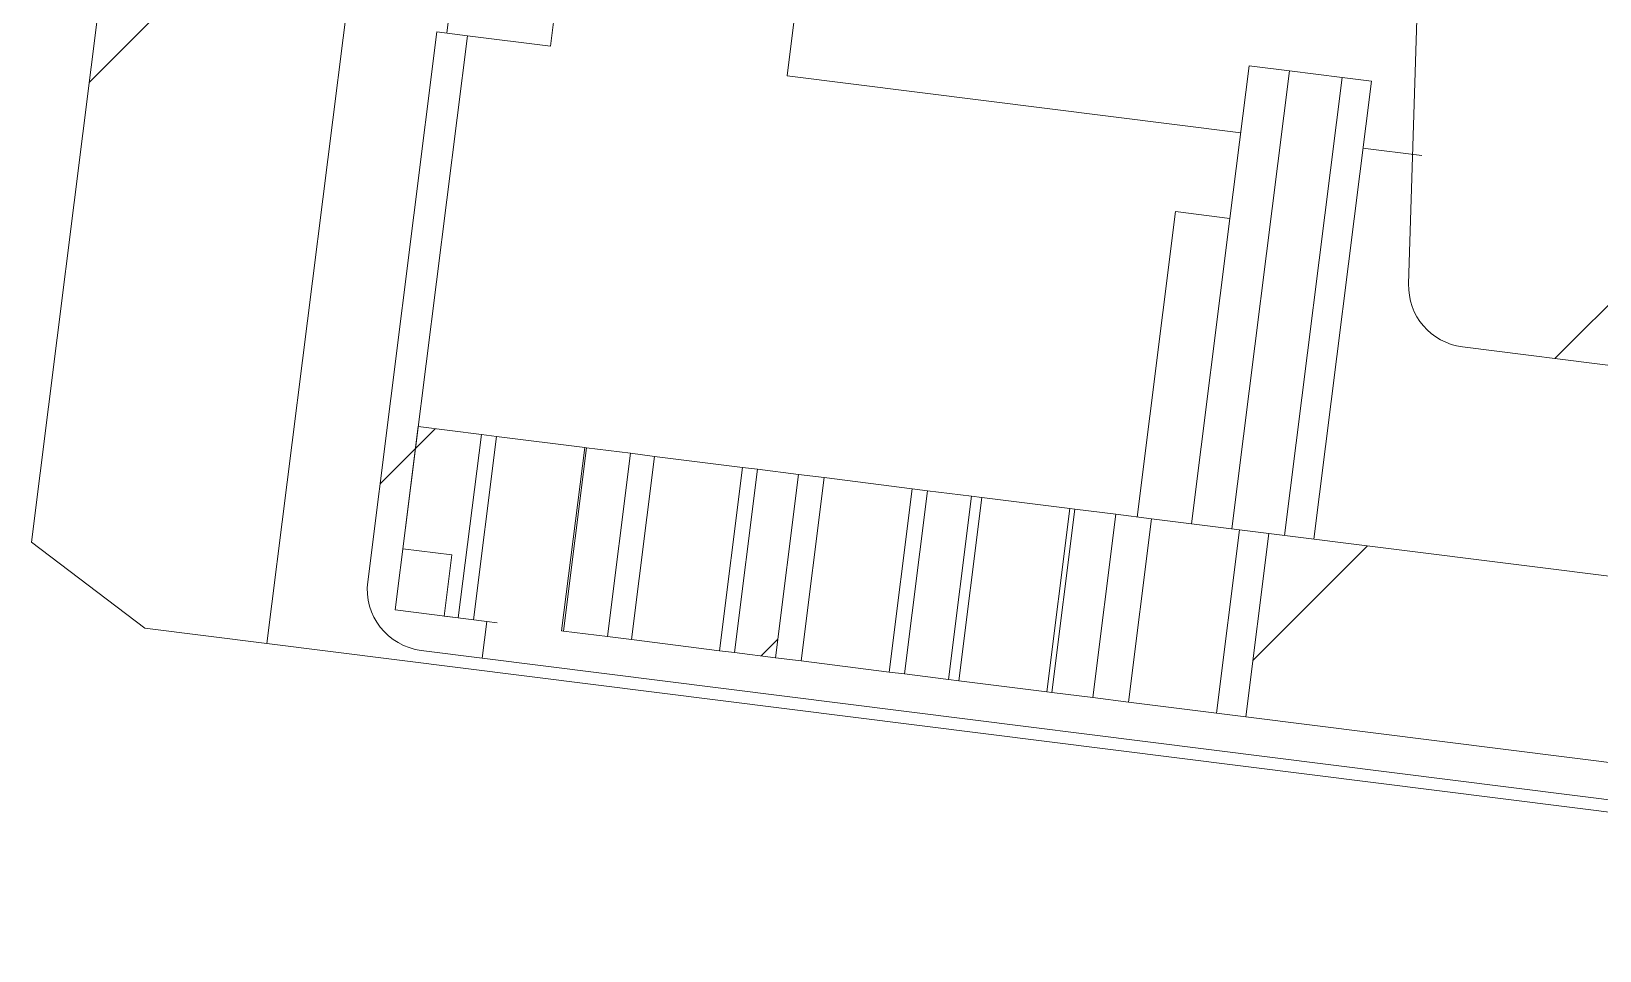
# Model space of a CAD drawing. Extents: x 14808 to 20058, y -13198 to -11680.
# Drawn here: x 18843.21 to 18849.57, y -12648 to -12644.27 of the extents above; entities that cross this region are included whole.
import ezdxf

# ---------------------------------------------------------------- set-up
doc = ezdxf.new("R2010")
doc.units = 0
doc.header["$LTSCALE"] = 7
doc.header["$MEASUREMENT"] = 0
doc.layers.get('0').update_dxf_attribs({"color": 2, "linetype": 'CONTINUOUS'})
pattern_1 = [(45, (42.8808, 0), (-1.76776695, 1.76776695), [])]
pattern_2 = [(45, (19527.8971, -12569.0005), (-1.122532, 1.122532), [])]

msp = doc.modelspace()

# ---------------------------------------------------------------- hatches: boundary and pattern name
at = {"linetype": 'Continuous', "lineweight": 0}
h = msp.add_hatch(dxfattribs=at)
h.set_pattern_fill('ANSI31', color=2, scale=20, style=0)
h.set_pattern_definition(pattern_1)
h.paths.add_polyline_path([(18844.7261, -12640.2748), (18844.354, -12640.2281), (18844.3041, -12640.6249), (18844.2263, -12640.6152), (18844.1197, -12640.6979), (18844.1837, -12640.7465), (18844.1668, -12640.8809), (18843.9062, -12640.9908), (18843.896, -12641.0716), (18844.1214, -12641.2426), (18844.1045, -12641.377), (18843.8438, -12641.4869), (18843.8231, -12641.6522), (18844.0579, -12641.9546), (18844.1357, -12641.9644), (18844.0733, -12642.4605), (18843.7013, -12642.4137), (18843.2072, -12646.3441), (18843.6673, -12646.6929), (18844.1634, -12646.7553), (18844.8494, -12641.2982), (18844.6013, -12641.267)], flags=0)
h = msp.add_hatch(dxfattribs=at)
h.set_pattern_fill('ANSI31', color=2, scale=20, style=0)
h.set_pattern_definition(pattern_1)
edge = h.paths.add_edge_path(flags=0)
edge.add_line((18849.0166, -12645.5512), (18849.6811, -12645.6347))
edge.add_arc((18849.7122, -12645.3867), 0.25, 262.83493, 347.4791)
edge.add_line((18849.9563, -12645.4409), (18850.3424, -12643.7021))
edge.add_line((18850.3424, -12643.7021), (18851.7067, -12643.8736))
edge.add_line((18851.7067, -12643.8736), (18851.6132, -12644.6178))
edge.add_line((18851.6132, -12644.6178), (18852.5155, -12644.7312))
edge.add_arc((18852.5779, -12644.2351), 0.5, 262.83493, 348.74931)
edge.add_line((18853.0682, -12644.3327), (18853.3197, -12643.0685))
edge.add_line((18853.3197, -12643.0685), (18854.0639, -12643.1621))
edge.add_line((18854.0639, -12643.1621), (18854.1886, -12642.1699))
edge.add_line((18854.1886, -12642.1699), (18853.8785, -12642.1309))
edge.add_line((18853.8785, -12642.1309), (18853.8318, -12642.503))
edge.add_line((18853.8318, -12642.503), (18853.8938, -12642.5108))
edge.add_line((18853.8938, -12642.5108), (18853.847, -12642.8828))
edge.add_line((18853.847, -12642.8828), (18852.9083, -12642.7648))
edge.add_line((18852.9083, -12642.7648), (18852.7773, -12643.8066))
edge.add_line((18852.7773, -12643.8066), (18852.1037, -12643.722))
edge.add_line((18852.1037, -12643.722), (18852.1567, -12643.3003))
edge.add_line((18852.1567, -12643.3003), (18848.1619, -12642.7981))
edge.add_line((18848.1619, -12642.7981), (18848.2398, -12642.178))
edge.add_line((18848.2398, -12642.178), (18847.2737, -12642.0565))
edge.add_line((18847.2737, -12642.0565), (18847.1428, -12643.0983))
edge.add_line((18847.1428, -12643.0983), (18846.4691, -12643.0136))
edge.add_line((18846.4691, -12643.0136), (18846.6001, -12641.9718))
edge.add_line((18846.6001, -12641.9718), (18845.6614, -12641.8538))
edge.add_line((18845.6614, -12641.8538), (18845.7082, -12641.4818))
edge.add_line((18845.7082, -12641.4818), (18845.7702, -12641.4896))
edge.add_line((18845.7702, -12641.4896), (18845.817, -12641.1175))
edge.add_line((18845.817, -12641.1175), (18845.5069, -12641.0785))
edge.add_line((18845.5069, -12641.0785), (18845.3822, -12642.0707))
edge.add_line((18845.3822, -12642.0707), (18846.1263, -12642.1642))
edge.add_line((18846.1263, -12642.1642), (18846.0571, -12643.4513))
edge.add_arc((18846.5564, -12643.4781), 0.5, 176.92054, 262.83493)
edge.add_line((18846.494, -12643.9742), (18847.3963, -12644.0877))
edge.add_line((18847.3963, -12644.0877), (18847.4899, -12643.3435))
edge.add_line((18847.4899, -12643.3435), (18848.8542, -12643.515))
edge.add_line((18848.8542, -12643.515), (18848.7979, -12645.2952))
edge.add_arc((18849.0478, -12645.3031), 0.25, 178.19075, 262.83493)
h = msp.add_hatch(dxfattribs=at)
h.set_pattern_fill('ANSI31', scale=0.5, style=0)
h.set_pattern_definition(pattern_2)
edge = h.paths.add_edge_path(flags=0)
edge.add_line((18844.9775, -12644.2875), (18844.8535, -12644.2719))
edge.add_line((18844.8535, -12644.2719), (18844.5729, -12646.5044))
edge.add_arc((18844.8209, -12646.5356), 0.25, 172.83493, 262.83493)
edge.add_line((18844.7897, -12646.7836), (18845.0378, -12646.8148))
edge.add_line((18845.0378, -12646.8148), (18845.0565, -12646.666))
edge.add_line((18845.0565, -12646.666), (18844.6844, -12646.6192))
edge.add_line((18844.6844, -12646.6192), (18844.9775, -12644.2875))
h = msp.add_hatch(dxfattribs=at)
h.set_pattern_fill('ANSI31', scale=0.5, style=0)
h.set_pattern_definition(pattern_2)
h.paths.add_polyline_path([(18844.778, -12645.875), (18844.7156, -12646.3711), (18844.914, -12646.3961), (18844.8829, -12646.6441), (18844.9402, -12646.6513), (18845.0338, -12645.9072)], flags=0)
h = msp.add_hatch(dxfattribs=at)
h.set_pattern_fill('ANSI31', scale=0.5, style=0)
h.set_pattern_definition(pattern_2)
h.paths.add_polyline_path([(18846.3214, -12646.0691), (18846.1553, -12646.0482), (18846.0617, -12646.7923), (18846.2279, -12646.8132)], flags=0)
h = msp.add_hatch(dxfattribs=at)
h.set_pattern_fill('ANSI31', color=2, scale=20, style=0)
h.set_pattern_definition(pattern_1)
h.paths.add_polyline_path([(18848.1367, -12647.0532), (18850.1619, -12647.3078), (18850.2554, -12646.5636), (18848.2302, -12646.309)], flags=0)

# ---------------------------------------------------------------- linework, layer by layer
at = {"color": 7, "linetype": 'Continuous', "lineweight": 15}
for p, q in [((18844.8494, -12641.2982), (18844.1634, -12646.7553)), ((18843.7013, -12642.4137), (18843.2072, -12646.3441)), ((18845.0186, -12643.2848), (18844.8939, -12644.277)), ((18848.7979, -12645.2952), (18848.8542, -12643.515)), ((18845.4078, -12643.5857), (18845.3143, -12644.3299)), ((18846.3409, -12643.9293), (18846.2753, -12644.4507)), ((18844.8535, -12644.2719), (18844.5729, -12646.5044)), ((18844.6844, -12646.6192), (18844.9775, -12644.2875)), ((18844.8535, -12644.2719), (18844.9775, -12644.2875)), ((18844.9775, -12644.2875), (18845.3143, -12644.3299)), ((18848.1509, -12644.4093), (18848.0729, -12645.0294)), ((18848.3138, -12644.4298), (18848.1509, -12644.4093)), ((18848.1166, -12644.6821), (18846.2753, -12644.4507)), ((18848.3138, -12644.4298), (18848.0799, -12646.2901)), ((18848.5281, -12644.4567), (18848.2943, -12646.3171)), ((18848.5281, -12644.4567), (18848.3138, -12644.4298)), ((18848.647, -12644.4717), (18848.4132, -12646.332)), ((18848.647, -12644.4717), (18848.5281, -12644.4567)), ((18848.8515, -12644.7745), (18848.6127, -12644.7445)), ((18847.852, -12645.0016), (18847.6961, -12646.2419)), ((18848.0729, -12645.0294), (18847.852, -12645.0016)), ((18848.0729, -12645.0294), (18847.917, -12646.2696)), ((18849.0166, -12645.5512), (18849.6811, -12645.6347)), ((18844.778, -12645.875), (18844.7156, -12646.3711)), ((18844.778, -12645.875), (18845.0338, -12645.9072)), ((18844.9402, -12646.6513), (18845.0338, -12645.9072)), ((18845.096, -12645.915), (18845.0025, -12646.6592)), ((18845.0338, -12645.9072), (18845.096, -12645.915)), ((18845.096, -12645.915), (18845.4533, -12645.9599)), ((18845.4533, -12645.9599), (18845.3598, -12646.7041)), ((18845.4604, -12645.9608), (18845.3668, -12646.705)), ((18845.4533, -12645.9599), (18845.4604, -12645.9608)), ((18845.4604, -12645.9608), (18845.6391, -12645.9833)), ((18845.5455, -12646.7274), (18845.6391, -12645.9833)), ((18845.6391, -12645.9833), (18845.7364, -12645.9955)), ((18845.7364, -12645.9955), (18845.6429, -12646.7397)), ((18845.7364, -12645.9955), (18846.0937, -12646.0404)), ((18846.0937, -12646.0404), (18846.0002, -12646.7846)), ((18846.1553, -12646.0482), (18846.0617, -12646.7923)), ((18846.0937, -12646.0404), (18846.1553, -12646.0482)), ((18846.1553, -12646.0482), (18846.3214, -12646.0691)), ((18846.2279, -12646.8132), (18846.3214, -12646.0691)), ((18846.3214, -12646.0691), (18846.4252, -12646.0821)), ((18846.4252, -12646.0821), (18846.3317, -12646.8263)), ((18846.4252, -12646.0821), (18846.7825, -12646.127)), ((18846.7825, -12646.127), (18846.689, -12646.8712)), ((18846.8453, -12646.1349), (18846.7517, -12646.8791)), ((18846.7825, -12646.127), (18846.8453, -12646.1349)), ((18846.8453, -12646.1349), (18847.024, -12646.1574)), ((18846.9304, -12646.9015), (18847.024, -12646.1574)), ((18847.0657, -12646.1626), (18846.9721, -12646.9068)), ((18847.024, -12646.1574), (18847.0657, -12646.1626)), ((18847.0657, -12646.1626), (18847.423, -12646.2075)), ((18847.423, -12646.2075), (18847.3294, -12646.9517)), ((18847.423, -12646.2075), (18847.4429, -12646.21)), ((18847.4429, -12646.21), (18847.3493, -12646.9542)), ((18847.4429, -12646.21), (18847.609, -12646.2309)), ((18847.5155, -12646.9751), (18847.609, -12646.2309)), ((18847.609, -12646.2309), (18847.7544, -12646.2492)), ((18847.7544, -12646.2492), (18847.6609, -12646.9934)), ((18847.7544, -12646.2492), (18848.1118, -12646.2941)), ((18848.1118, -12646.2941), (18848.0182, -12647.0383)), ((18848.1118, -12646.2941), (18848.2302, -12646.309)), ((18848.2302, -12646.309), (18848.1367, -12647.0532)), ((18848.2302, -12646.309), (18850.2554, -12646.5636)), ((18843.2072, -12646.3441), (18843.6673, -12646.6929)), ((18844.7156, -12646.3711), (18844.914, -12646.3961)), ((18844.8829, -12646.6441), (18844.914, -12646.3961)), ((18845.0565, -12646.666), (18844.6844, -12646.6192)), ((18844.8829, -12646.6441), (18844.9402, -12646.6513)), ((18843.6673, -12646.6929), (18844.1634, -12646.7553)), ((18845.0565, -12646.666), (18845.0378, -12646.8148)), ((18845.0976, -12646.6711), (18845.0565, -12646.666)), ((18845.3598, -12646.7041), (18845.3668, -12646.705)), ((18845.3668, -12646.705), (18845.5455, -12646.7274)), ((18844.1634, -12646.7553), (18854.0853, -12648.0025)), ((18845.5455, -12646.7274), (18845.6429, -12646.7397)), ((18845.6429, -12646.7397), (18846.0002, -12646.7846)), ((18845.0378, -12646.8148), (18844.7897, -12646.7836)), ((18853.2233, -12647.8438), (18845.0378, -12646.8148)), ((18846.0002, -12646.7846), (18846.0617, -12646.7923)), ((18846.0617, -12646.7923), (18846.2279, -12646.8132)), ((18846.2279, -12646.8132), (18846.3317, -12646.8263)), ((18846.3317, -12646.8263), (18846.689, -12646.8712)), ((18846.689, -12646.8712), (18846.7517, -12646.8791)), ((18846.7517, -12646.8791), (18846.9304, -12646.9015)), ((18846.9304, -12646.9015), (18846.9721, -12646.9068)), ((18846.9721, -12646.9068), (18847.3294, -12646.9517)), ((18847.3294, -12646.9517), (18847.3493, -12646.9542)), ((18847.3493, -12646.9542), (18847.5155, -12646.9751)), ((18847.5155, -12646.9751), (18847.6609, -12646.9934)), ((18847.6609, -12646.9934), (18848.0182, -12647.0383)), ((18848.0182, -12647.0383), (18848.1367, -12647.0532)), ((18848.1367, -12647.0532), (18850.1619, -12647.3078))]:
    msp.add_line(p, q, dxfattribs=at)
for centre, start in [((18849.0478, -12645.3031), 178.19075), ((18844.8209, -12646.5356), 172.83493)]:
    msp.add_arc(centre, 0.25, start, 262.83493, dxfattribs=at)

doc.saveas('drawing.dxf')
